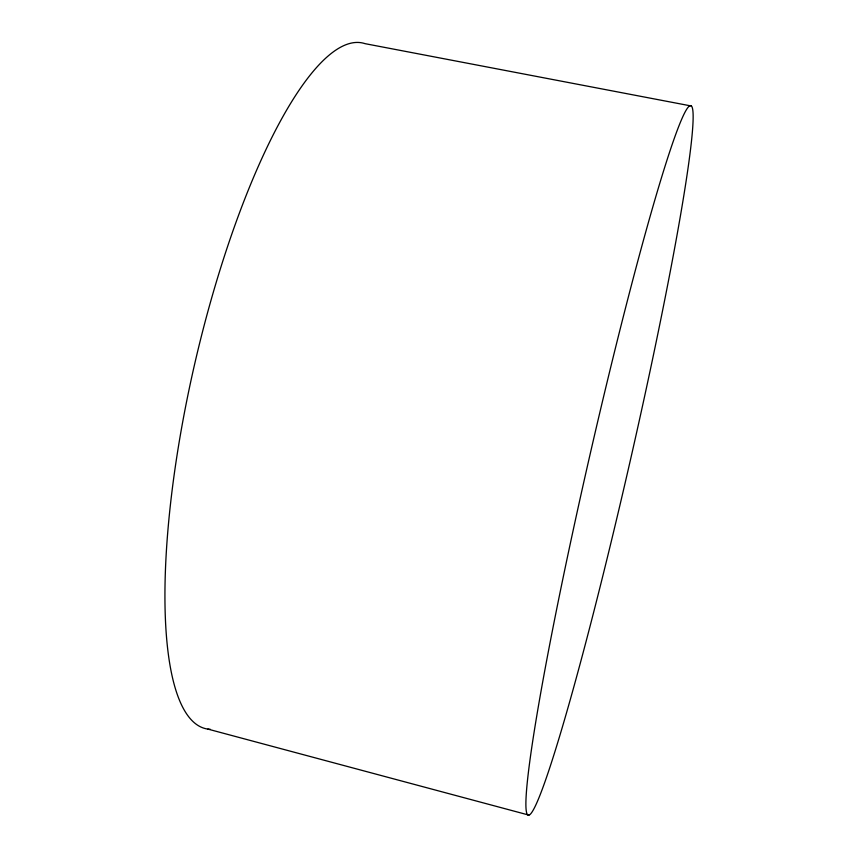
<?xml version="1.0" encoding="UTF-8"?>
<svg xmlns="http://www.w3.org/2000/svg" width="858" height="858" viewBox="0 0 858 858"><rect width="100%" height="100%" fill="white"/><g stroke="black" fill="none" stroke-linecap="round" stroke-linejoin="round"><path stroke-width="1.29" d="M691.419 106.017A363.91 20.281 -77.1 0 0 553.71 623.991A363.91 20.281 -77.1 0 0 583.494 651.233A363.91 20.281 -77.1 0 0 691.419 106.017L365.047 43.661A351.705 92.289 -77.1 0 0 193.372 369.712A351.705 92.289 -77.1 0 0 210.36 729.311M207.893 729.096L528.903 815.1"/></g></svg>
